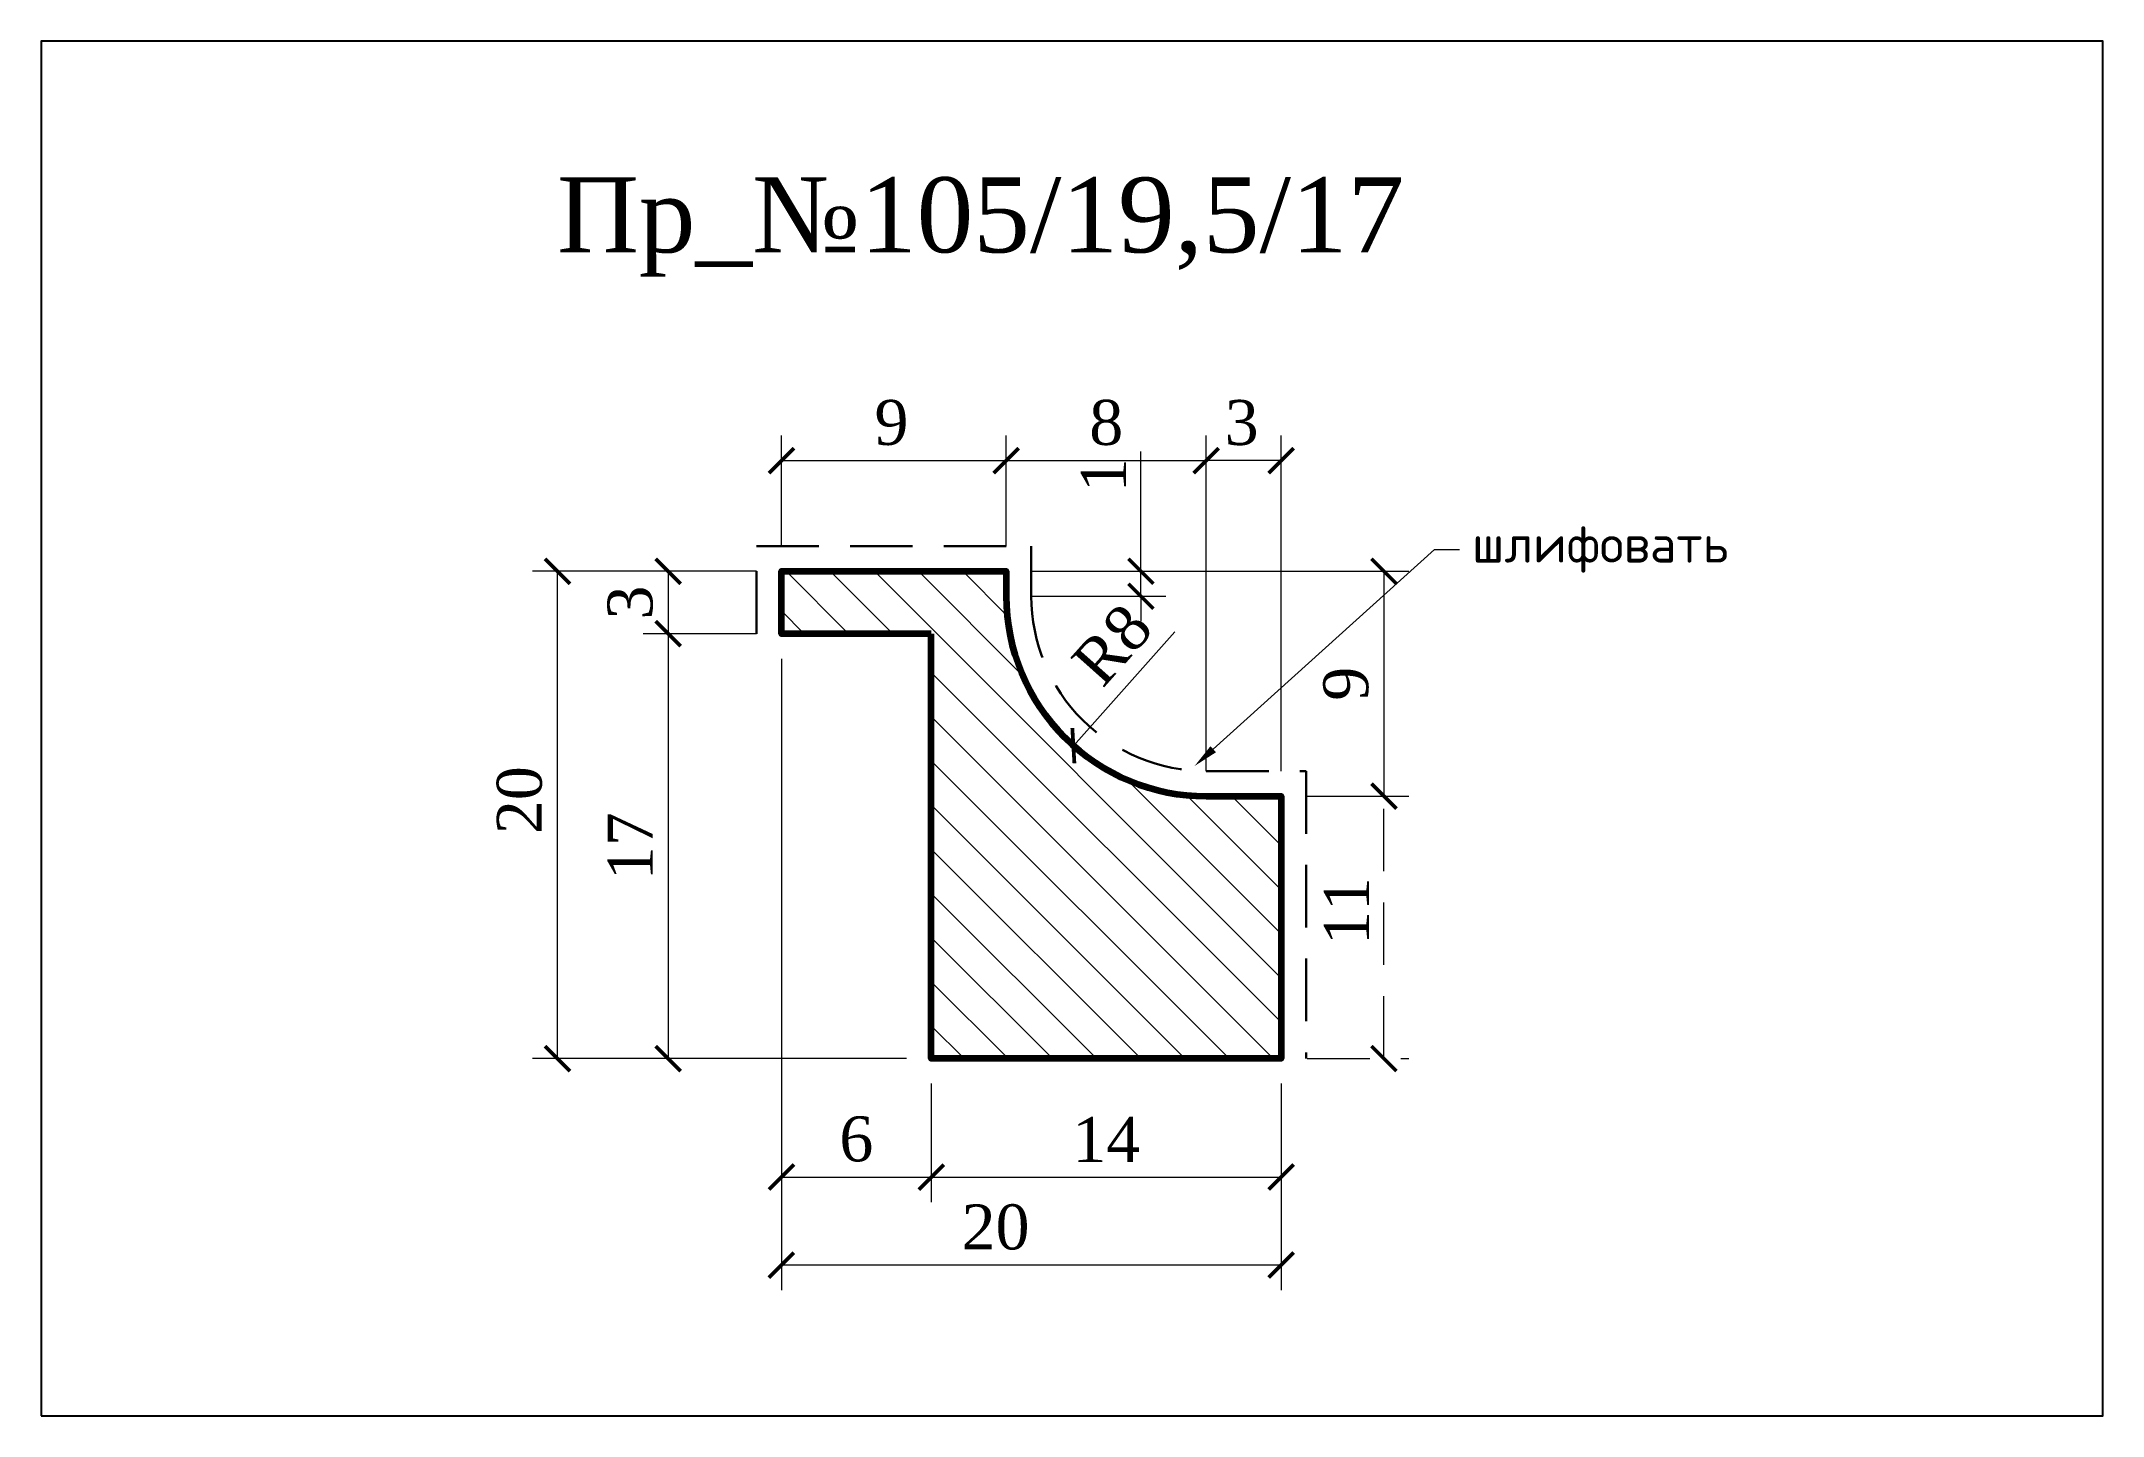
# Model space of a CAD drawing. Header units: millimetres. Extents: x 305651.7 to 305734.2, y -90727.7 to -90672.7.
import ezdxf
from ezdxf import colors
from ezdxf.entities.mleader import LeaderData, LeaderLine
from ezdxf.math import Vec2, Vec3

# ---------------------------------------------------------------- set-up
doc = ezdxf.new("R2010")
doc.units = ezdxf.units.MM
doc.header["$MEASUREMENT"] = 0
doc.linetypes.add('HIDDEN', pattern=[0.375, 0.25, -0.125])
doc.layers.add('Outside panel', color=7, linetype='Continuous', lineweight=18, true_color=0x7f5e57)
for name, color, linetype, lineweight in [('линия 15', 7, 'Continuous', 15), ('линия 50', 1, 'Continuous', 211), ('служебный слой РАЗМЕРЫ', 7, 'Continuous', 9)]:
    doc.layers.add(name, color=color, linetype=linetype, lineweight=lineweight)
doc.layers.add('размеры в модели', color=7, linetype='Continuous')
doc.styles.add('ELECT', font='times.ttf')
doc.styles.get("Standard").update_dxf_attribs({"font": 'times.ttf'})
doc.styles.add('ЕСКД профили текст', font='isocpeur.ttf')
doc.dimstyles.new('M_1', dxfattribs={"dimtxt": 1.8, "dimasz": 1, "dimexe": 1, "dimexo": 1, "dimgap": 0.6, "dimtad": 1, "dimdec": 0, "dimdsep": 46, "dimtxsty": 'Standard', "dimblk": 'ARCHTICK', "dimcen": -5, "dimclrd": 7, "dimclre": 7, "dimclrt": 7, "dimadec": 0, "dimazin": 0, "dimtfac": 1, "dimtdec": 0, "dimtmove": 0, "dimatfit": 3, "dimfxl": 1, "dimtolj": 1, "dimtzin": 0, "dimlwd": 5, "dimlwe": 5, "dimarcsym": 0})

# ---------------------------------------------------------------- blocks, each defined once
blk = doc.blocks.new('_ArchTick')
at = {"color": 0, "linetype": 'ByBlock', "const_width": 0.15}
blk.add_lwpolyline([(-0.5, -0.5), (0.5, 0.5)], dxfattribs=at)
blk = doc.blocks.new('*D14')
at = {"layer": 'Defpoints', "color": 0, "ltscale": 1000, "transparency": 16777216}
for p in [(305698.342, -90689.459), (305690.342, -90693.886), (305698.342, -90702.886)]:
    blk.add_point(p, dxfattribs=at)
at = {"layer": 'линия 15', "color": 7, "lineweight": 5, "ltscale": 1000, "transparency": 16777216}
for p, q in [((305690.342, -90692.886), (305690.342, -90688.459)), ((305698.342, -90701.886), (305698.342, -90688.459)), ((305690.342, -90689.459), (305698.342, -90689.459))]:
    blk.add_line(p, q, dxfattribs=at)
at = {"layer": 'линия 15', "color": 7, "lineweight": 5, "ltscale": 1000, "transparency": 16777216, "rotation": 180}
blk.add_blockref('_ArchTick', (305690.342, -90689.459), dxfattribs=at)
at = {"layer": 'линия 15', "color": 7, "lineweight": 5, "ltscale": 1000, "transparency": 16777216}
blk.add_blockref('_ArchTick', (305698.342, -90689.459), dxfattribs=at)
at = {"layer": 'линия 15', "color": 7, "ltscale": 1000, "transparency": 16777216, "insert": (305694.342, -90687.943), "char_height": 1.8, "attachment_point": 5}
blk.add_mtext('\\A1;8', dxfattribs=at)
blk = doc.blocks.new('*D13')
at = {"layer": 'Defpoints', "color": 0, "ltscale": 1000, "transparency": 16777216}
for p in [(305681.342, -90696.386), (305676.81, -90713.386), (305687.342, -90713.386)]:
    blk.add_point(p, dxfattribs=at)
at = {"layer": 'размеры в модели', "color": 7, "lineweight": 5, "ltscale": 1000, "transparency": 16777216}
for p, q in [((305680.342, -90696.386), (305675.81, -90696.386)), ((305676.81, -90696.386), (305676.81, -90713.386)), ((305686.342, -90713.386), (305675.81, -90713.386))]:
    blk.add_line(p, q, dxfattribs=at)
for p, rotation in [((305676.81, -90696.386), 90), ((305676.81, -90713.386), 270)]:
    blk.add_blockref('_ArchTick', p, dxfattribs=dict(at, rotation=rotation))
at = {"layer": 'размеры в модели', "color": 7, "ltscale": 1000, "transparency": 16777216, "insert": (305675.292, -90704.886), "char_height": 1.8, "attachment_point": 5, "rotation": 90}
blk.add_mtext('\\A1;17', dxfattribs=at)
blk = doc.blocks.new('*D12')
at = {"layer": 'Defpoints', "color": 0, "ltscale": 1000, "transparency": 16777216}
for p in [(305681.342, -90693.886), (305676.81, -90696.386), (305681.342, -90696.386)]:
    blk.add_point(p, dxfattribs=at)
at = {"layer": 'размеры в модели', "color": 7, "lineweight": 5, "ltscale": 1000, "transparency": 16777216}
for p, q in [((305680.342, -90693.886), (305675.81, -90693.886)), ((305676.81, -90693.886), (305676.81, -90696.386)), ((305680.342, -90696.386), (305675.81, -90696.386))]:
    blk.add_line(p, q, dxfattribs=at)
for p, rotation in [((305676.81, -90693.886), 90), ((305676.81, -90696.386), 270)]:
    blk.add_blockref('_ArchTick', p, dxfattribs=dict(at, rotation=rotation))
at = {"layer": 'размеры в модели', "color": 7, "ltscale": 1000, "transparency": 16777216, "insert": (305675.295, -90695.136), "char_height": 1.8, "attachment_point": 5, "rotation": 90}
blk.add_mtext('\\A1;3', dxfattribs=at)
blk = doc.blocks.new('*D11')
at = {"layer": 'Defpoints', "color": 0, "linetype": 'HIDDEN', "ltscale": 10, "transparency": 16777216}
for p in [(305701.342, -90702.886), (305705.456, -90702.886), (305701.385, -90713.386)]:
    blk.add_point(p, dxfattribs=at)
at = {"layer": 'линия 50', "color": 7, "linetype": 'HIDDEN', "lineweight": 5, "ltscale": 10, "transparency": 16777216}
for p, q in [((305702.342, -90702.886), (305706.456, -90702.886)), ((305705.456, -90713.386), (305705.456, -90702.886)), ((305702.385, -90713.386), (305706.456, -90713.386))]:
    blk.add_line(p, q, dxfattribs=at)
for p, rotation in [((305705.456, -90702.886), 90), ((305705.456, -90713.386), 270)]:
    blk.add_blockref('_ArchTick', p, dxfattribs=dict(at, rotation=rotation))
at = {"layer": 'линия 50', "color": 7, "linetype": 'HIDDEN', "ltscale": 10, "transparency": 16777216, "insert": (305703.956, -90707.482), "char_height": 1.8, "attachment_point": 5, "rotation": 90}
blk.add_mtext('\\A1;11', dxfattribs=at)
blk = doc.blocks.new('*D10')
at = {"layer": 'Defpoints', "color": 0, "ltscale": 1000, "transparency": 16777216}
for p in [(305698.342, -90694.886), (305693.026, -90700.865)]:
    blk.add_point(p, dxfattribs=at)
at = {"layer": 'размеры в модели', "color": 7, "lineweight": 5, "ltscale": 1000, "transparency": 16777216}
blk.add_line((305697.081, -90696.304), (305693.026, -90700.865), dxfattribs=at)
at = {"layer": 'размеры в модели', "color": 7, "lineweight": 5, "ltscale": 1000, "transparency": 16777216, "rotation": 228.357713897534}
blk.add_blockref('_ArchTick', (305693.026, -90700.865), dxfattribs=at)
at = {"layer": 'размеры в модели', "color": 7, "ltscale": 1000, "transparency": 16777216, "insert": (305694.586, -90696.83), "char_height": 1.8, "attachment_point": 5, "rotation": 48.35771}
blk.add_mtext('\\A1;R8', dxfattribs=at)
blk = doc.blocks.new('*D9')
at = {"layer": 'Defpoints', "color": 0, "ltscale": 1000, "transparency": 16777216}
for p in [(305698.342, -90689.459), (305698.342, -90702.886), (305701.342, -90702.886)]:
    blk.add_point(p, dxfattribs=at)
at = {"layer": 'размеры в модели', "color": 7, "lineweight": 5, "ltscale": 1000, "transparency": 16777216}
for p, q in [((305698.342, -90701.886), (305698.342, -90688.459)), ((305701.342, -90701.886), (305701.342, -90688.459)), ((305701.342, -90689.459), (305698.342, -90689.459))]:
    blk.add_line(p, q, dxfattribs=at)
at = {"layer": 'размеры в модели', "color": 7, "lineweight": 5, "ltscale": 1000, "transparency": 16777216, "rotation": 180}
blk.add_blockref('_ArchTick', (305698.342, -90689.459), dxfattribs=at)
at = {"layer": 'размеры в модели', "color": 7, "lineweight": 5, "ltscale": 1000, "transparency": 16777216}
blk.add_blockref('_ArchTick', (305701.342, -90689.459), dxfattribs=at)
at = {"layer": 'размеры в модели', "color": 7, "ltscale": 1000, "transparency": 16777216, "insert": (305699.762, -90687.943), "char_height": 1.8, "attachment_point": 5}
blk.add_mtext('\\A1;3', dxfattribs=at)
blk = doc.blocks.new('*D8')
at = {"layer": 'Defpoints', "color": 0, "ltscale": 1000, "transparency": 16777216}
for p in [(305690.342, -90693.886), (305690.342, -90694.886), (305695.731, -90694.886)]:
    blk.add_point(p, dxfattribs=at)
at = {"layer": 'размеры в модели', "color": 7, "lineweight": 5, "ltscale": 1000, "transparency": 16777216}
for p, q in [((305695.731, -90693.886), (305695.731, -90689.096)), ((305691.342, -90693.886), (305696.731, -90693.886)), ((305695.731, -90694.886), (305695.731, -90693.886)), ((305691.342, -90694.886), (305696.731, -90694.886)), ((305695.731, -90694.886), (305695.731, -90695.886))]:
    blk.add_line(p, q, dxfattribs=at)
for p, rotation in [((305695.731, -90693.886), 270), ((305695.731, -90694.886), 90)]:
    blk.add_blockref('_ArchTick', p, dxfattribs=dict(at, rotation=rotation))
at = {"layer": 'размеры в модели', "color": 7, "ltscale": 1000, "transparency": 16777216, "insert": (305694.231, -90690.042), "char_height": 1.8, "attachment_point": 5, "rotation": 90}
blk.add_mtext('\\A1;1', dxfattribs=at)
blk = doc.blocks.new('*D7')
at = {"layer": 'Defpoints', "color": 0, "ltscale": 1000, "transparency": 16777216}
for p in [(305690.342, -90693.886), (305701.342, -90702.886), (305705.456, -90702.886)]:
    blk.add_point(p, dxfattribs=at)
at = {"layer": 'размеры в модели', "color": 7, "lineweight": 5, "ltscale": 1000, "transparency": 16777216}
for p, q in [((305691.342, -90693.886), (305706.456, -90693.886)), ((305705.456, -90693.886), (305705.456, -90702.886)), ((305702.342, -90702.886), (305706.456, -90702.886))]:
    blk.add_line(p, q, dxfattribs=at)
for p, rotation in [((305705.456, -90693.886), 90), ((305705.456, -90702.886), 270)]:
    blk.add_blockref('_ArchTick', p, dxfattribs=dict(at, rotation=rotation))
at = {"layer": 'размеры в модели', "color": 7, "ltscale": 1000, "transparency": 16777216, "insert": (305703.938, -90698.386), "char_height": 1.8, "attachment_point": 5, "rotation": 90}
blk.add_mtext('\\A1;9', dxfattribs=at)
blk = doc.blocks.new('*D6')
at = {"layer": 'Defpoints', "color": 0, "ltscale": 1000, "transparency": 16777216}
for p in [(305690.342, -90689.459), (305681.342, -90693.886), (305690.342, -90693.886)]:
    blk.add_point(p, dxfattribs=at)
at = {"layer": 'размеры в модели', "color": 7, "lineweight": 5, "ltscale": 1000, "transparency": 16777216}
for p, q in [((305681.342, -90692.886), (305681.342, -90688.459)), ((305690.342, -90692.886), (305690.342, -90688.459)), ((305681.342, -90689.459), (305690.342, -90689.459))]:
    blk.add_line(p, q, dxfattribs=at)
at = {"layer": 'размеры в модели', "color": 7, "lineweight": 5, "ltscale": 1000, "transparency": 16777216, "rotation": 180}
blk.add_blockref('_ArchTick', (305681.342, -90689.459), dxfattribs=at)
at = {"layer": 'размеры в модели', "color": 7, "lineweight": 5, "ltscale": 1000, "transparency": 16777216}
blk.add_blockref('_ArchTick', (305690.342, -90689.459), dxfattribs=at)
at = {"layer": 'размеры в модели', "color": 7, "ltscale": 1000, "transparency": 16777216, "insert": (305685.747, -90687.94), "char_height": 1.8, "attachment_point": 5}
blk.add_mtext('\\A1;9', dxfattribs=at)
blk = doc.blocks.new('*D5')
at = {"layer": 'Defpoints', "color": 0, "ltscale": 1000, "transparency": 16777216}
for p in [(305681.342, -90703.386), (305687.342, -90713.386), (305687.342, -90718.124)]:
    blk.add_point(p, dxfattribs=at)
at = {"layer": 'размеры в модели', "color": 7, "lineweight": 5, "ltscale": 1000, "transparency": 16777216}
for p, q in [((305681.342, -90704.386), (305681.342, -90719.124)), ((305687.342, -90714.386), (305687.342, -90719.124)), ((305681.342, -90718.124), (305687.342, -90718.124))]:
    blk.add_line(p, q, dxfattribs=at)
at = {"layer": 'размеры в модели', "color": 7, "lineweight": 5, "ltscale": 1000, "transparency": 16777216, "rotation": 180}
blk.add_blockref('_ArchTick', (305681.342, -90718.124), dxfattribs=at)
at = {"layer": 'размеры в модели', "color": 7, "lineweight": 5, "ltscale": 1000, "transparency": 16777216}
blk.add_blockref('_ArchTick', (305687.342, -90718.124), dxfattribs=at)
at = {"layer": 'размеры в модели', "color": 7, "ltscale": 1000, "transparency": 16777216, "insert": (305684.342, -90716.609), "char_height": 1.8, "attachment_point": 5}
blk.add_mtext('\\A1;6', dxfattribs=at)
blk = doc.blocks.new('*D4')
at = {"layer": 'Defpoints', "color": 0, "ltscale": 1000, "transparency": 16777216}
for p in [(305687.342, -90713.386), (305701.342, -90713.386), (305701.342, -90718.124)]:
    blk.add_point(p, dxfattribs=at)
at = {"layer": 'размеры в модели', "color": 7, "lineweight": 5, "ltscale": 1000, "transparency": 16777216}
for p, q in [((305687.342, -90714.386), (305687.342, -90719.124)), ((305701.342, -90714.386), (305701.342, -90719.124)), ((305687.342, -90718.124), (305701.342, -90718.124))]:
    blk.add_line(p, q, dxfattribs=at)
at = {"layer": 'размеры в модели', "color": 7, "lineweight": 5, "ltscale": 1000, "transparency": 16777216, "rotation": 180}
blk.add_blockref('_ArchTick', (305687.342, -90718.124), dxfattribs=at)
at = {"layer": 'размеры в модели', "color": 7, "lineweight": 5, "ltscale": 1000, "transparency": 16777216}
blk.add_blockref('_ArchTick', (305701.342, -90718.124), dxfattribs=at)
at = {"layer": 'размеры в модели', "color": 7, "ltscale": 1000, "transparency": 16777216, "insert": (305694.342, -90716.624), "char_height": 1.8, "attachment_point": 5}
blk.add_mtext('\\A1;14', dxfattribs=at)
blk = doc.blocks.new('*D3')
at = {"layer": 'Defpoints', "color": 0, "ltscale": 1000, "transparency": 16777216}
for p in [(305672.382, -90693.886), (305681.342, -90693.886), (305687.342, -90713.386)]:
    blk.add_point(p, dxfattribs=at)
at = {"layer": 'размеры в модели', "color": 7, "lineweight": 5, "ltscale": 1000, "transparency": 16777216}
for p, q in [((305680.342, -90693.886), (305671.382, -90693.886)), ((305672.382, -90713.386), (305672.382, -90693.886)), ((305686.342, -90713.386), (305671.382, -90713.386))]:
    blk.add_line(p, q, dxfattribs=at)
for p, rotation in [((305672.382, -90693.886), 90), ((305672.382, -90713.386), 270)]:
    blk.add_blockref('_ArchTick', p, dxfattribs=dict(at, rotation=rotation))
at = {"layer": 'размеры в модели', "color": 7, "ltscale": 1000, "transparency": 16777216, "insert": (305670.866, -90703.044), "char_height": 1.8, "attachment_point": 5, "rotation": 90}
blk.add_mtext('\\A1;20', dxfattribs=at)
blk = doc.blocks.new('*D2')
at = {"layer": 'Defpoints', "color": 0, "ltscale": 1000, "transparency": 16777216}
for p in [(305681.342, -90696.386), (305701.342, -90713.386), (305681.342, -90721.649)]:
    blk.add_point(p, dxfattribs=at)
at = {"layer": 'размеры в модели', "color": 7, "lineweight": 5, "ltscale": 1000, "transparency": 16777216}
for p, q in [((305681.342, -90697.386), (305681.342, -90722.649)), ((305701.342, -90714.386), (305701.342, -90722.649)), ((305701.342, -90721.649), (305681.342, -90721.649))]:
    blk.add_line(p, q, dxfattribs=at)
at = {"layer": 'размеры в модели', "color": 7, "lineweight": 5, "ltscale": 1000, "transparency": 16777216, "rotation": 180}
blk.add_blockref('_ArchTick', (305681.342, -90721.649), dxfattribs=at)
at = {"layer": 'размеры в модели', "color": 7, "lineweight": 5, "ltscale": 1000, "transparency": 16777216}
blk.add_blockref('_ArchTick', (305701.342, -90721.649), dxfattribs=at)
at = {"layer": 'размеры в модели', "color": 7, "ltscale": 1000, "transparency": 16777216, "insert": (305689.913, -90720.134), "char_height": 1.8, "attachment_point": 5}
blk.add_mtext('\\A1;20', dxfattribs=at)

msp = doc.modelspace()

# ---------------------------------------------------------------- hatches: boundary and pattern name
at = {"layer": 'Outside panel', "ltscale": 1000}
h = msp.add_hatch(dxfattribs=at)
h.set_pattern_fill('ANSI31', color=256, scale=10, angle=90)
h.set_pattern_definition([(135, (-4661.4305, 5158.8344), (-0.8838834765, -0.8838834765), [])])
h.paths.add_polyline_path([(305701.342, -90702.886), (305698.342, -90702.886, -0.414214), (305690.342, -90694.886), (305690.342, -90693.886), (305681.342, -90693.886), (305681.342, -90696.386), (305687.342, -90696.386), (305687.342, -90713.386), (305701.342, -90713.386)])

# ---------------------------------------------------------------- linework, layer by layer
at = {"color": 6, "ltscale": 1000}
msp.add_lwpolyline([(305651.721, -90727.676), (305734.221, -90727.676), (305734.221, -90672.676), (305651.721, -90672.676)], close=True, dxfattribs=at)
at = {"layer": 'линия 50', "color": 1, "linetype": 'HIDDEN', "lineweight": 30, "ltscale": 10, "true_color": 0xff0909}
msp.add_lwpolyline([(305680.342, -90696.386), (305680.342, -90692.886), (305691.342, -90692.886), (305691.342, -90694.886, 0.414214), (305698.342, -90701.886), (305702.342, -90701.886), (305702.342, -90713.386)], format="xyb", dxfattribs=at)
at = {"layer": 'линия 50', "color": 7}
msp.add_lwpolyline([(305687.342, -90696.386), (305681.342, -90696.386), (305681.342, -90693.886), (305690.342, -90693.886), (305690.342, -90694.886, 0.414214), (305698.342, -90702.886), (305701.342, -90702.886), (305701.342, -90713.386), (305687.342, -90713.386)], format="xyb", close=True, dxfattribs=at)

# ---------------------------------------------------------------- texts
at = {"color": 7, "ltscale": 1000, "style": 'ELECT'}
msp.add_text('Пр_№105/19,5/17', height=3, dxfattribs=at).set_placement((305672.364, -90681.125))

# ---------------------------------------------------------------- dimensions: what is measured, and where the dimension line sits
at = {"layer": 'линия 15', "color": 5, "ltscale": 1000}
dim = msp.add_linear_dim(base=(305698.342, -90689.459), p1=(305690.342, -90693.886), p2=(305698.342, -90702.886), dimstyle='M_1', dxfattribs=at)
dim.commit()
dim.dimension.update_dxf_attribs({"geometry": '*D14', "text_midpoint": (305694.342, -90689.459), "dimtype": 128})
at = {"layer": 'линия 50', "color": 1, "linetype": 'HIDDEN', "ltscale": 10, "true_color": 0xff0909}
dim = msp.add_linear_dim(base=(305705.45625279, -90702.886404189), p1=(305701.384685788, -90713.386404189), p2=(305701.341924772, -90702.886404189), angle=90, dimstyle='M_1', override={"dimtxt": 1.8}, dxfattribs=at)
dim.commit()
dim.dimension.update_dxf_attribs({"geometry": '*D11', "text_midpoint": (305705.45625279, -90707.482483836), "dimtype": 128})
at = {"layer": 'размеры в модели', "color": 0, "ltscale": 1000}
for base, p1, p2, angle, picture, middle in [((305690.342, -90689.459), (305681.342, -90693.886), (305690.342, -90693.886), 180, '*D6', (305685.747, -90689.459)), ((305695.731, -90694.886), (305690.342, -90693.886), (305690.342, -90694.886), 90, '*D8', (305695.731, -90690.042)), ((305672.381912394, -90693.886404189), (305687.341924772, -90713.386404189), (305681.341924772, -90693.886404189), 90, '*D3', (305672.381912394, -90703.043885003)), ((305676.81025107, -90696.386404189), (305681.341924772, -90693.886404189), (305681.341924772, -90696.386404189), 90, '*D12', (305676.81025107, -90695.136404189)), ((305681.342, -90721.649), (305701.342, -90713.386), (305681.342, -90696.386), 180, '*D2', (305689.913, -90721.649))]:
    dim = msp.add_linear_dim(base=base, p1=p1, p2=p2, angle=angle, dimstyle='M_1', override={"dimtxt": 1.8}, dxfattribs=at)
    dim.commit()
    dim.dimension.update_dxf_attribs({"geometry": picture, "text_midpoint": middle, "dimtype": 128})
dim = msp.add_linear_dim(base=(305698.342, -90689.459), p1=(305701.342, -90702.886), p2=(305698.342, -90702.886), angle=180, dimstyle='M_1', dxfattribs=at)
dim.commit()
dim.dimension.update_dxf_attribs({"geometry": '*D9', "text_midpoint": (305699.762, -90689.459), "dimtype": 128})
for base, p1, p2, angle, picture, middle in [((305705.456, -90702.886), (305690.342, -90693.886), (305701.342, -90702.886), 90, '*D7', (305703.938, -90698.386)), ((305676.81, -90713.386), (305681.342, -90696.386), (305687.342, -90713.386), 90, '*D13', (305675.292, -90704.886)), ((305687.342, -90718.124), (305681.342, -90703.386), (305687.342, -90713.386), 180, '*D5', (305684.342, -90716.609)), ((305701.342, -90718.124), (305687.342, -90713.386), (305701.342, -90713.386), 180, '*D4', (305694.342, -90716.624))]:
    dim = msp.add_linear_dim(base=base, p1=p1, p2=p2, angle=angle, dimstyle='M_1', override={"dimtxt": 1.8}, dxfattribs=at)
    dim.commit()
    dim.dimension.update_dxf_attribs({"geometry": picture, "text_midpoint": middle})
dim = msp.add_radius_dim(center=(305698.342, -90694.886), mpoint=(305693.026, -90700.865), dimstyle='M_1', override={"dimtxt": 1.8}, dxfattribs=at)
dim.commit()
dim.dimension.update_dxf_attribs({"geometry": '*D10', "text_midpoint": (305695.718, -90697.837), "dimtype": 132})

# ---------------------------------------------------------------- leaders
at = {"layer": 'служебный слой РАЗМЕРЫ'}
ml = msp.add_multileader_mtext('Standard', dxfattribs=at)
ml.set_content('\\A1;шлифовать', color=256, style='ЕСКД профили текст')
ml.set_leader_properties(color=256, linetype='ByLayer', lineweight=-1)
ml.build(insert=Vec2(0, 0))
ml.multileader.update_dxf_attribs({"dogleg_length": 1, "arrow_head_size": 1})
ctx = ml.context
ctx.base_point, ctx.char_height, ctx.arrow_head_size, ctx.landing_gap_size, ctx.plane_origin = Vec3(305708.48, -90693.012), 1.5, 1, 0.5, Vec3(305721.956, -90666.844)
notes = []
notes.append((ctx, [(1, (1, 1, 0), (305707.48, -90693.012), (1, 0), 1, [(0, [(305697.88, -90701.675)], 0, [])])]))
ctx.mtext.insert, ctx.mtext.flow_direction = Vec3(305708.98, -90692.037), 5
for ctx, leaders in notes:
    for number, flags, end, landing, length, lines in leaders:
        leader = LeaderData()
        leader.index, (leader.has_last_leader_line, leader.has_dogleg_vector, leader.attachment_direction) = number, flags
        leader.last_leader_point, leader.dogleg_vector, leader.dogleg_length = Vec3(end), Vec3(landing), length
        for number, points, colour, breaks in lines:
            line = LeaderLine()
            line.index, line.vertices, line.color, line.breaks = number, Vec3.list(points), colors.encode_raw_color(colour), breaks
            leader.lines.append(line)
        ctx.leaders.append(leader)

doc.saveas('drawing.dxf')
